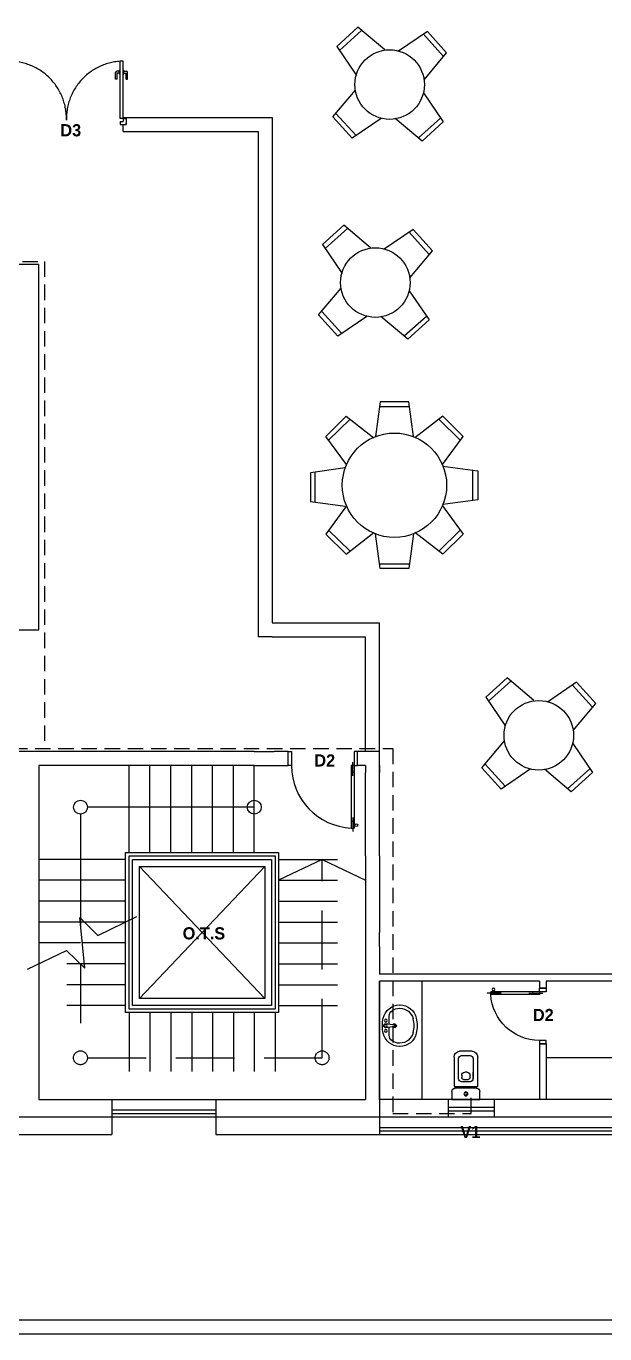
# Model space of a CAD drawing. Header units: inches. Extents: x 484217 to 497210, y -26946 to -21493.
# Drawn here: x 487246 to 487621, y -26438 to -25592 of the extents above; entities that cross this region are included whole.
import ezdxf

# ---------------------------------------------------------------- set-up
doc = ezdxf.new("R2010")
doc.units = ezdxf.units.IN
doc.header["$LTSCALE"] = 20
doc.header["$MEASUREMENT"] = 0
doc.linetypes.add('DASHED', pattern=[0.75, 0.5, -0.25])
doc.linetypes.add('HIDDEN', pattern=[9.525, 6.35, -3.175])
for name, color, linetype in [('A-DIMENSION', 4, 'Continuous'), ('A-Door', 1, 'Continuous'), ('A-FIX', 6, 'Continuous'), ('A-fixt', 6, 'Continuous'), ('A-GLASS', 4, 'Continuous'), ('A-STAIR', 1, 'Continuous'), ('A-WALL', 7, 'Continuous'), ('furniture', 4, 'Continuous'), ('I-DOORS', 104, 'Continuous'), ('I-WALL-FULL', 5, 'Continuous'), ('I-WALL-IN', 3, 'Continuous'), ('S_COULMN', 7, 'Continuous'), ('ventilation', 191, 'Continuous'), ('Water Main', 5, 'DASHED')]:
    doc.layers.add(name, color=color, linetype=linetype)
doc.layers.add('I-ANNO-TEXT', color=7, linetype='Continuous', lineweight=18)
doc.styles.add('MICRO', font='')
doc.styles.get('MICRO').set_extended_font_data('MicrogrammaSSi', bold=True)

# ---------------------------------------------------------------- blocks, each defined once
blk = doc.blocks.new('1D-L080')
at = {"layer": 'A-Door'}
for p, q in [((0.038, 0.767), (0.05, 0.767)), ((0.05, 0.1), (0.05, 0.799)), ((0.09, 0.799), (0.05, 0.799)), ((0.07, 0.649), (0.07, 0.849)), ((0.09, 0.1), (0.09, 0.799)), ((0.038, 0.751), (0.05, 0.751)), ((0.09, 0.699), (0.05, 0.699)), ((0.05, 0.2), (0.09, 0.2)), ((0.07, 0.25), (0.07, 0.05)), ((0, 0.1), (0, 0)), ((0.05, 0.1), (0, 0.1)), ((0, 0), (0.05, 0)), ((0.05, 0), (0.05, 0.1)), ((0.05, 0.1), (0.09, 0.1)), ((0.75, 0.1), (0.8, 0.1)), ((0.75, 0), (0.75, 0.1)), ((0.8, 0), (0.75, 0)), ((0.8, 0.1), (0.8, 0))]:
    blk.add_line(p, q, dxfattribs=at)
blk.add_circle((0.018, 0.759), 0.02, dxfattribs=at)
blk.add_arc((0.05, 0.1), 0.7, 0, 86.7242, dxfattribs=at)
blk = doc.blocks.new('wc01')
at = {"layer": 'A-fixt'}
for p, q in [((-0.171, 0.188), (-0.171, 0.61)), ((-0.105, 0.588), (-0.105, 0.298)), ((-0.092, 0.695), (0.09, 0.695)), ((0.061, 0.631), (-0.062, 0.631)), ((0.104, 0.298), (0.104, 0.588)), ((0.169, 0.61), (0.169, 0.188)), ((-0.105, 0.298), (-0.105, 0.391)), ((-0.017, 0.391), (0.016, 0.391)), ((-0.062, 0.255), (0.017, 0.255)), ((-0.061, 0.316), (-0.061, 0.348)), ((0.032, 0.289), (-0.034, 0.289)), ((0.023, 0.255), (0.061, 0.255)), ((0.059, 0.348), (0.059, 0.316)), ((-0.202, 0), (-0.202, 0.114)), ((0.202, 0), (-0.202, 0)), ((0.169, 0.188), (-0.171, 0.188)), ((-0.152, 0.164), (-0.152, 0.188)), ((-0.152, 0.164), (0.152, 0.164)), ((0.152, 0.164), (0.152, 0.188)), ((0.202, 0.114), (0.202, 0))]:
    blk.add_line(p, q, dxfattribs=at)
for radius in [0.0286, 0.0184]:
    blk.add_circle((0, 0.082), radius, dxfattribs=at)
for centre, radius, start, end in [((-0.085, 0.61), 0.0856, 94.9518, 180), ((-0.062, 0.588), 0.0434, 90, 180), ((0.061, 0.588), 0.0434, 0, 90), ((0.084, 0.61), 0.0854, 0, 86.0282), ((-0.017, 0.348), 0.0434, 90, 180), ((0.016, 0.348), 0.0434, 0, 90), ((-0.062, 0.298), 0.0434, 180, 270), ((-0.034, 0.316), 0.0271, 180, 270), ((0.032, 0.316), 0.0271, 270, 0), ((0.061, 0.298), 0.0434, 270, 0), ((-0.152, 0.114), 0.05, 90, 180), ((0.152, 0.114), 0.05, 360, 90)]:
    blk.add_arc(centre, radius, start, end, dxfattribs=at)
blk = doc.blocks.new('washe02')
at = {"layer": 'A-fixt'}
for p, q in [((-0.024, -0.097), (-0.136, -0.097)), ((0.136, -0.097), (0.024, -0.097)), ((-0.299, -0.247), (-0.299, -0.253)), ((-0.25, -0.247), (-0.25, -0.253)), ((0.25, -0.253), (0.25, -0.247))]:
    blk.add_line(p, q, dxfattribs=at)
for centre in [(-0.073, -0.049), (0, -0.049), (0.073, -0.049)]:
    blk.add_circle(centre, 0.0195, dxfattribs=at)
for centre, radius, start, end in [((-0.056, -0.249), 0.243, 102.5792, 179.3394), ((-0.056, -0.249), 0.195, 145.7108, 179.3394), ((-0.136, -0.195), 0.0973, 90, 145.7108), ((0, -0.5), 0.5, 90, 102.5792), ((0, -0.049), 0.0292, 0, 180), ((0.941, 0.028), 0.973, 184.5022, 191.8586), ((0, -0.172), 0.0292, 123.7169, 56.2831), ((0, -0.172), 0.0195, 136.5893, 43.4107), ((0, -0.172), 0.0114, 180, 0), ((0, -0.5), 0.5, 77.4208, 90), ((-0.941, 0.028), 0.973, 348.1414, 355.4978), ((0.056, -0.249), 0.243, 0.6606, 77.4208), ((0.136, -0.195), 0.0973, 34.2892, 90), ((0.056, -0.249), 0.195, 0.6606, 34.2892), ((-0.056, -0.251), 0.243, 180.6606, 257.4208), ((-0.056, -0.251), 0.195, 180.6606, 257.4208), ((0.056, -0.251), 0.195, 282.5792, 359.3394), ((0.056, -0.251), 0.243, 282.5792, 359.3394), ((0, -0.25), 0.299, 0, 0.6606), ((0, -0.25), 0.299, 359.3394, 360), ((0, 0), 0.5, 257.4208, 270), ((0, 0), 0.451, 257.4208, 270), ((0, 0), 0.451, 270, 282.5792), ((0, 0), 0.5, 270, 282.5792)]:
    blk.add_arc(centre, radius, start, end, dxfattribs=at)
blk = doc.blocks.new('A$C15473981')
at = {"layer": 'furniture'}
for p, q in [((-0.206, 1.198), (-0.274, 0.698)), ((-0.214, 1.129), (0.216, 1.129)), ((0.207, 1.198), (-0.206, 1.198)), ((0.276, 0.698), (0.207, 1.198)), ((-0.989, 0.702), (-0.694, 0.99)), ((-0.639, 0.947), (-0.947, 0.647)), ((-0.694, 0.99), (-0.295, 0.68)), ((0.694, 0.99), (0.295, 0.68)), ((0.639, 0.947), (0.947, 0.647)), ((0.989, 0.702), (0.694, 0.99)), ((-0.689, 0.296), (-0.989, 0.702)), ((0.689, 0.296), (0.989, 0.702)), ((-0.707, 0.249), (-1.207, 0.18)), ((-1.139, -0.241), (-1.139, 0.189)), ((0.697, 0.273), (1.197, 0.205)), ((1.128, -0.217), (1.128, 0.213)), ((1.197, 0.205), (1.197, -0.208)), ((-1.207, 0.18), (-1.207, -0.232)), ((-1.207, -0.232), (-0.707, -0.301)), ((-0.689, -0.296), (-0.989, -0.702)), ((0.689, -0.296), (0.989, -0.702)), ((1.197, -0.208), (0.697, -0.277)), ((-0.989, -0.702), (-0.694, -0.99)), ((-0.639, -0.947), (-0.947, -0.647)), ((-0.694, -0.99), (-0.295, -0.68)), ((-0.206, -1.198), (-0.274, -0.698)), ((0.276, -0.698), (0.207, -1.198)), ((0.694, -0.99), (0.295, -0.68)), ((0.639, -0.947), (0.947, -0.647)), ((0.989, -0.702), (0.694, -0.99)), ((-0.214, -1.129), (0.216, -1.129)), ((0.207, -1.198), (-0.206, -1.198))]:
    blk.add_line(p, q, dxfattribs=at)
at = {"layer": 'S_COULMN'}
blk.add_circle((0, 0), 0.75, dxfattribs=at)
blk = doc.blocks.new('A$C116E3A92')
at = {"layer": 'furniture'}
for p, q in [((-0.791, 0.392), (-1.083, 0.1)), ((-0.389, 0.087), (-0.791, 0.392)), ((-0.2, 0.09), (0.202, 0.395)), ((0.202, 0.395), (0.494, 0.104)), ((-1.04, 0.045), (-0.736, 0.349)), ((0.451, 0.049), (0.148, 0.353)), ((-1.083, 0.1), (-0.778, -0.302)), ((0.494, 0.104), (0.189, -0.299)), ((-0.789, -0.499), (-1.094, -0.901)), ((0.2, -0.502), (0.505, -0.904)), ((-1.094, -0.901), (-0.802, -1.192)), ((-0.747, -1.15), (-1.051, -0.846)), ((-0.802, -1.192), (-0.4, -0.887)), ((0.213, -1.196), (-0.189, -0.891)), ((0.159, -1.153), (0.462, -0.849)), ((0.505, -0.904), (0.213, -1.196))]:
    blk.add_line(p, q, dxfattribs=at)
at = {"layer": 'S_COULMN'}
blk.add_circle((-0.294, -0.404), 0.5, dxfattribs=at)
blk = doc.blocks.new('2D-L100')
at = {"layer": 'A-Door'}
for p, q in [((0.07, 0.949), (0.07, 1.149)), ((0.038, 1.067), (0.05, 1.067)), ((0.038, 1.051), (0.05, 1.051)), ((0.09, 1.099), (0.05, 1.099)), ((0.05, 0.2), (0.05, 1.099)), ((0.09, 0.999), (0.05, 0.999)), ((0.09, 0.2), (0.09, 1.099)), ((0.05, 0.2), (0, 0.2)), ((0, 0.2), (0, 0)), ((0.05, 0.3), (0.09, 0.3)), ((0.05, 0.2), (0.09, 0.2)), ((0.05, 0), (0.05, 0.2)), ((0.07, 0.35), (0.07, 0.15)), ((0.95, 0.2), (1, 0.2)), ((0.95, 0), (0.95, 0.2)), ((1, 0.2), (1, 0)), ((0, 0), (0.05, 0)), ((1, 0), (0.95, 0))]:
    blk.add_line(p, q, dxfattribs=at)
blk.add_circle((0.018, 1.059), 0.02, dxfattribs=at)
blk.add_arc((0.05, 0.2), 0.9, 0, 87.4527, dxfattribs=at)

msp = doc.modelspace()

# ---------------------------------------------------------------- linework, layer by layer
for p, q in [((487306.81, -25651.78, 6.93), (487306.81, -25614.91, 6.93)), ((487308.74, -25651.78, 6.93), (487308.74, -25614.84, 6.93)), ((487303.92, -25626.48, 6.93), (487303.92, -25622.14, 6.93)), ((487304.88, -25626.48, 6.93), (487303.92, -25626.48, 6.93)), ((487306.33, -25621.18, 6.93), (487304.88, -25621.18, 6.93)), ((487304.88, -25626.48, 6.93), (487304.88, -25622.63, 6.93)), ((487306.33, -25622.63, 6.93), (487304.88, -25622.63, 6.93)), ((487306.33, -25623.11, 6.93), (487306.33, -25620.7, 6.93)), ((487306.81, -25620.7, 6.93), (487306.33, -25620.7, 6.93)), ((487306.81, -25623.11, 6.93), (487306.33, -25623.11, 6.93)), ((487308.74, -25620.7, 6.93), (487309.22, -25620.7, 6.93)), ((487308.74, -25623.11, 6.93), (487309.22, -25623.11, 6.93)), ((487309.22, -25623.11, 6.93), (487309.22, -25620.7, 6.93)), ((487309.22, -25621.18, 6.93), (487310.67, -25621.18, 6.93)), ((487309.22, -25622.63, 6.93), (487310.67, -25622.63, 6.93)), ((487310.67, -25626.48, 6.93), (487310.67, -25622.63, 6.93)), ((487310.67, -25626.48, 6.93), (487311.63, -25626.48, 6.93)), ((487311.63, -25626.48, 6.93), (487311.63, -25622.14, 6.93)), ((487308.74, -25651.78, 6.93), (487306.81, -25651.78, 6.93)), ((487306.81, -25653.9, 6.93), (487308.74, -25653.9, 6.93)), ((487306.81, -25653.9, 6.93), (487306.81, -25655.83, 6.93)), ((487308.74, -25651.78, 6.93), (487310.67, -25651.78, 6.93)), ((487308.74, -25651.78, 6.93), (487308.74, -25653.9, 6.93)), ((487308.74, -25651.78, 6.93), (487308.74, -25653.9, 6.93)), ((487310.67, -25651.78, 6.93), (487310.67, -25655.83, 6.93)), ((487306.81, -25655.83, 6.93), (487310.67, -25655.83, 6.93)), ((487310.67, -25655.83, 6.93), (487310.13, -25655.83, 6.93)), ((484317.68, -26428.72, 6.93), (488304.59, -26428.72, 6.93)), ((484306.43, -26437.72, 6.93), (488316.15, -26437.72, 6.93))]:
    msp.add_line(p, q)
at = {"linetype": 'DASHED', "ltscale": 50}
for centre, start, end in [((487234.95, -25651.97, 6.93), 358.60282, 89.25501), ((487309.22, -25651.97, 6.93), 90.74499, 181.39718)]:
    msp.add_arc(centre, 37.14, start, end, dxfattribs=at)
for centre, start, end in [((487304.88, -25622.14, 6.93), 90, 180), ((487310.67, -25622.14, 6.93), 0, 90)]:
    msp.add_arc(centre, 0.964, start, end)
at = {"layer": 'A-DIMENSION', "color": 8}
for p, q in [((487835.04, -26286.22, 6.93), (487474.65, -26286.22, 6.93)), ((487301.38, -26297.47, 6.93), (487301.38, -26308.72, 6.93)), ((487368.88, -26297.47, 6.93), (487368.88, -26308.72, 6.93)), ((487474.65, -26297.47, 6.93), (487474.65, -26308.72, 6.93)), ((487098.9, -26308.72, 6.93), (487301.38, -26308.72, 6.93)), ((487368.88, -26308.72, 6.93), (487659.15, -26308.72, 6.93))]:
    msp.add_line(p, q, dxfattribs=at)
at = {"layer": 'A-FIX'}
msp.add_line((487677.15, -26259.22, 6.93), (487582.65, -26259.22, 6.93), dxfattribs=at)
at = {"layer": 'A-fixt'}
msp.add_line((487502.1, -26209.72, 6.93), (487502.1, -26286.22, 6.93), dxfattribs=at)
at = {"layer": 'A-GLASS'}
for p, q in [((487301.38, -26286.22, 6.93), (487368.88, -26286.22, 6.93)), ((487301.38, -26292.97, 6.93), (487368.88, -26292.97, 6.93)), ((487301.38, -26295.22, 6.93), (487368.88, -26295.22, 6.93)), ((487301.38, -26297.47, 6.93), (487368.88, -26297.47, 6.93)), ((487474.65, -26297.47, 6.93), (487835.04, -26297.47, 6.93)), ((487474.65, -26304.22, 6.93), (487835.04, -26304.22, 6.93)), ((487474.65, -26306.47, 6.93), (487835.04, -26306.47, 6.93)), ((487474.65, -26308.72, 6.93), (487835.04, -26308.72, 6.93))]:
    msp.add_line(p, q, dxfattribs=at)
at = {"layer": 'A-STAIR'}
for p, q in [((487312.65, -26126.47, 6.93), (487312.65, -26070.22, 6.93)), ((487326.15, -26126.47, 6.93), (487326.15, -26070.22, 6.93)), ((487339.65, -26126.47, 6.93), (487339.65, -26070.22, 6.93)), ((487353.15, -26126.47, 6.93), (487353.15, -26070.22, 6.93)), ((487366.65, -26126.47, 6.93), (487366.65, -26070.22, 6.93)), ((487380.15, -26126.47, 6.93), (487380.15, -26070.22, 6.93)), ((487393.65, -26126.47, 6.93), (487393.65, -26070.22, 6.93)), ((487310.4, -26130.97, 6.93), (487254.15, -26130.97, 6.93)), ((487310.4, -26144.47, 6.93), (487254.15, -26144.47, 6.93)), ((487310.4, -26157.97, 6.93), (487254.15, -26157.97, 6.93)), ((487310.4, -26171.47, 6.93), (487254.15, -26171.47, 6.93)), ((487281.15, -26184.97, 6.93), (487254.15, -26184.97, 6.93))]:
    msp.add_line(p, q, dxfattribs=at)
at = {"layer": 'A-STAIR', "color": 8, "linetype": 'HIDDEN'}
for p, q in [((487319.4, -26135.47, 6.93), (487400.4, -26220.97, 6.93)), ((487319.4, -26220.97, 6.93), (487400.4, -26135.47, 6.93))]:
    msp.add_line(p, q, dxfattribs=at)
at = {"layer": 'A-STAIR', "linetype": 'HIDDEN', "ltscale": 0.3}
for p, q in [((487409.4, -26130.97, 6.93), (487465.65, -26130.97, 6.93)), ((487437.53, -26259.22, 6.93), (487437.53, -26130.97, 6.93)), ((487437.53, -26130.97, 6.93), (487465.65, -26144.47, 6.93)), ((487409.4, -26144.47, 6.93), (487465.65, -26144.47, 6.93)), ((487409.4, -26157.97, 6.93), (487465.65, -26157.97, 6.93)), ((487409.4, -26171.47, 6.93), (487465.65, -26171.47, 6.93)), ((487310.4, -26184.97, 6.93), (487282.28, -26184.97, 6.93)), ((487409.4, -26184.97, 6.93), (487465.65, -26184.97, 6.93)), ((487310.4, -26198.47, 6.93), (487254.15, -26198.47, 6.93)), ((487409.4, -26198.47, 6.93), (487465.65, -26198.47, 6.93)), ((487310.4, -26211.97, 6.93), (487254.15, -26211.97, 6.93)), ((487409.4, -26211.97, 6.93), (487465.65, -26211.97, 6.93)), ((487310.4, -26225.47, 6.93), (487254.15, -26225.47, 6.93)), ((487409.4, -26225.47, 6.93), (487465.65, -26225.47, 6.93)), ((487312.65, -26229.97, 6.93), (487312.65, -26286.22, 6.93)), ((487326.15, -26229.97, 6.93), (487326.15, -26286.22, 6.93)), ((487339.65, -26229.97, 6.93), (487339.65, -26286.22, 6.93)), ((487353.15, -26229.97, 6.93), (487353.15, -26286.22, 6.93)), ((487366.65, -26229.97, 6.93), (487366.65, -26286.22, 6.93)), ((487380.15, -26229.97, 6.93), (487380.15, -26286.22, 6.93)), ((487393.65, -26229.97, 6.93), (487393.65, -26286.22, 6.93)), ((487407.15, -26229.97, 6.93), (487407.15, -26286.22, 6.93)), ((487285.65, -26259.22, 6.93), (487437.53, -26259.22, 6.93))]:
    msp.add_line(p, q, dxfattribs=at)
at = {"layer": 'A-STAIR', "elevation": 6.93}
for points in [[(487281.15, -26101.72), (487281.15, -26173.58)], [(487393.65, -26097.22), (487285.65, -26097.22)], [(487246.85, -26201.98), (487272.14, -26189.84), (487283.9, -26201.34), (487280.66, -26168.6), (487292.42, -26180.1), (487317.71, -26167.97)]]:
    msp.add_lwpolyline(points, dxfattribs=at)
for points in [[(487409.4, -26126.47), (487409.4, -26229.97), (487310.4, -26229.97), (487310.4, -26126.47)], [(487407.15, -26128.72), (487407.15, -26227.72), (487312.65, -26227.72), (487312.65, -26128.72)], [(487404.9, -26130.97), (487404.9, -26225.47), (487314.9, -26225.47), (487314.9, -26130.97)], [(487400.4, -26135.47), (487400.4, -26220.97), (487319.4, -26220.97), (487319.4, -26135.47)]]:
    msp.add_lwpolyline(points, close=True, dxfattribs=at)
at = {"layer": 'A-STAIR', "linetype": 'HIDDEN', "ltscale": 0.3, "elevation": 6.93}
for points in [[(487437.53, -26130.97), (487409.4, -26144.47)], [(487281.15, -26198.66), (487281.15, -26254.72)]]:
    msp.add_lwpolyline(points, dxfattribs=at)
at = {"layer": 'A-STAIR'}
for centre in [(487281.15, -26097.22, 6.93), (487393.65, -26097.22, 6.93)]:
    msp.add_circle(centre, 4.5, dxfattribs=at)
at = {"layer": 'A-STAIR', "linetype": 'HIDDEN', "ltscale": 0.3}
for centre in [(487281.15, -26259.22, 6.93), (487437.53, -26259.22, 6.93)]:
    msp.add_circle(centre, 4.5, dxfattribs=at)
at = {"layer": 'A-WALL'}
for p, q in [((487393.65, -26070.22, 6.93), (487254.15, -26070.22, 6.93)), ((487254.15, -26070.22, 6.93), (487254.15, -26263.72, 6.93)), ((487465.65, -26070.22, 6.93), (487460.49, -26070.22, 6.93)), ((487465.65, -26070.22, 6.93), (487465.65, -26074.72, 6.93)), ((487474.65, -26070.22, 6.93), (487474.65, -26074.72, 6.93)), ((487254.15, -26092.72, 6.93), (487254.15, -26286.22, 6.93)), ((487254.15, -26092.72, 6.93), (487254.15, -26286.22, 6.93)), ((487474.65, -26209.72, 6.93), (487474.65, -26286.22, 6.93)), ((487474.65, -26286.22, 6.93), (487474.65, -26209.72, 6.93))]:
    msp.add_line(p, q, dxfattribs=at)
at = {"layer": 'I-WALL-FULL'}
for p, q in [((487254.15, -25746.22, 6.93), (487209.15, -25746.22, 6.93)), ((487254.15, -25982.47, 6.93), (487254.15, -25746.22, 6.93)), ((487110.15, -25982.47, 6.93), (487254.15, -25982.47, 6.93)), ((487393.65, -26061.22, 6.93), (487164.15, -26061.22, 6.93)), ((487393.65, -26061.22, 6.93), (487406.49, -26061.22, 6.93)), ((487415.49, -26061.22, 6.93), (487406.49, -26061.22, 6.93)), ((487415.49, -26070.22, 6.93), (487415.49, -26061.22, 6.93)), ((487474.65, -26061.22, 6.93), (487460.49, -26061.22, 6.93)), ((487460.49, -26070.22, 6.93), (487460.49, -26061.22, 6.93)), ((487474.65, -26070.22, 6.93), (487474.65, -26061.22, 6.93)), ((487393.65, -26070.22, 6.93), (487254.15, -26070.22, 6.93)), ((487393.65, -26070.22, 6.93), (487406.49, -26070.22, 6.93)), ((487406.49, -26070.22, 6.93), (487415.49, -26070.22, 6.93)), ((487465.65, -26070.22, 6.93), (487460.49, -26070.22, 6.93)), ((487465.65, -26070.22, 6.93), (487460.49, -26070.22, 6.93)), ((487465.65, -26070.22, 6.93), (487465.65, -26074.72, 6.93)), ((487465.65, -26128.72, 6.93), (487465.65, -26074.72, 6.93)), ((487474.65, -26074.72, 6.93), (487474.65, -26070.22, 6.93)), ((487474.65, -26128.72, 6.93), (487474.65, -26074.72, 6.93)), ((487465.65, -26128.72, 6.93), (487465.65, -26286.22, 6.93)), ((487474.65, -26128.72, 6.93), (487474.65, -26178.21, 6.93)), ((487474.65, -26187.21, 6.93), (487474.65, -26178.21, 6.93)), ((487474.65, -26187.21, 6.93), (487474.65, -26205.22, 6.93)), ((487659.15, -26205.22, 6.93), (487474.65, -26205.22, 6.93)), ((487578.15, -26209.72, 6.93), (487474.65, -26209.72, 6.93)), ((487474.65, -26209.72, 6.93), (487474.65, -26297.47, 6.93)), ((487578.15, -26209.72, 6.93), (487578.15, -26214.22, 6.93)), ((487582.65, -26209.72, 6.93), (487582.65, -26214.22, 6.93)), ((487677.15, -26209.72, 6.93), (487582.65, -26209.72, 6.93)), ((487582.65, -26214.22, 6.93), (487578.15, -26214.22, 6.93)), ((487578.15, -26250.22, 6.93), (487578.15, -26286.22, 6.93)), ((487582.65, -26250.22, 6.93), (487578.15, -26250.22, 6.93)), ((487582.65, -26250.22, 6.93), (487582.65, -26286.22, 6.93)), ((487254.15, -26286.22, 6.93), (487301.38, -26286.22, 6.93)), ((487301.38, -26286.22, 6.93), (487301.38, -26297.47, 6.93)), ((487368.88, -26286.22, 6.93), (487465.65, -26286.22, 6.93)), ((487368.88, -26286.22, 6.93), (487368.88, -26297.47, 6.93)), ((487098.9, -26297.47, 6.93), (487301.38, -26297.47, 6.93)), ((487368.88, -26297.47, 6.93), (487659.15, -26297.47, 6.93))]:
    msp.add_line(p, q, dxfattribs=at)
at = {"layer": 'I-WALL-FULL', "elevation": 6.93}
msp.add_lwpolyline([(487474.65, -26178.21), (487474.65, -26178.21), (487474.58, -26178.21)], dxfattribs=at)
at = {"layer": 'I-WALL-IN'}
for p, q in [((487308.74, -25651.33, 6.93), (487405.17, -25651.33, 6.93)), ((487308.74, -25651.78, 6.93), (487308.74, -25651.33, 6.93)), ((487308.74, -25660.33, 6.93), (487308.74, -25655.83, 6.93)), ((487308.74, -25660.33, 6.93), (487396.17, -25660.33, 6.93)), ((487396.17, -25977.97, 6.93), (487396.17, -25986.97, 6.93)), ((487474.65, -26061.22, 6.93), (487474.65, -25977.97, 6.93)), ((487405.17, -25986.97, 6.93), (487396.17, -25986.97, 6.93)), ((487465.65, -26061.22, 6.93), (487465.65, -25986.97, 6.93))]:
    msp.add_line(p, q, dxfattribs=at)
at = {"layer": 'I-WALL-IN', "elevation": 6.93}
for points in [[(487405.17, -25651.33), (487405.17, -25977.97)], [(487396.17, -25660.33), (487396.17, -25977.97)], [(487405.17, -25977.97), (487474.65, -25977.97)], [(487405.17, -25986.97), (487465.65, -25986.97)]]:
    msp.add_lwpolyline(points, dxfattribs=at)
at = {"layer": 'ventilation'}
for p, q in [((487519.03, -26286.22, 6.93), (487519.03, -26297.47, 6.93)), ((487549.03, -26286.22, 6.93), (487519.03, -26286.22, 6.93)), ((487549.03, -26297.47, 6.93), (487549.03, -26286.22, 6.93)), ((487519.03, -26291.15), (487549.03, -26291.15)), ((487549.03, -26293.64), (487519.03, -26293.64)), ((487519.03, -26297.47, 6.93), (487549.03, -26297.47, 6.93))]:
    msp.add_line(p, q, dxfattribs=at)
at = {"layer": 'Water Main'}
for p, q in [((486898.61, -25744.31, 10.35), (487257.84, -25744.31, 10.35)), ((487257.84, -25744.31, 10.35), (487257.84, -26059.33, 10.35)), ((487221.82, -26059.33, 10.35), (487483.33, -26059.33, 10.35)), ((487483.33, -26059.33, 10.35), (487483.33, -26295.15, 10.35)), ((487534.03, -26295.15, 10.35), (487534.03, -26283.55, 10.35)), ((487483.33, -26295.15, 10.35), (487534.03, -26295.15, 10.35))]:
    msp.add_line(p, q, dxfattribs=at)

# ---------------------------------------------------------------- block references
at = {"xscale": 45, "yscale": 45, "zscale": 45}
msp.add_blockref('A$C15473981', (487484.37, -25889, 3.81), dxfattribs=at)
at = {"layer": 'A-Door', "xscale": -45, "yscale": 45, "zscale": 45, "rotation": 90}
msp.add_blockref('1D-L080', (487582.65, -26214.22, 6.93), dxfattribs=at)
at = {"layer": 'A-fixt', "xscale": -45, "yscale": 45, "zscale": 45, "rotation": 90}
msp.add_blockref('washe02', (487476.55, -26238.49, 6.93), dxfattribs=at)
at = {"layer": 'A-fixt', "xscale": -45, "yscale": 45, "zscale": 45}
msp.add_blockref('wc01', (487530.57, -26286.22, 6.93), dxfattribs=at)
at = {"layer": 'I-DOORS', "xscale": 45, "yscale": 45, "zscale": 45, "rotation": 180}
msp.add_blockref('2D-L100', (487460.49, -26061.22, 6.93), dxfattribs=at)
at = {"layer": 'S_COULMN', "xscale": 45.00000000000062, "yscale": 45.00000000000062, "zscale": 45.00000000000062, "rotation": 267.0503325455494}
for p in [(487498.71, -25644.08, 3.81), (487489.49, -25772.11, 3.81), (487595.25, -26064.86, 3.81)]:
    msp.add_blockref('A$C116E3A92', p, dxfattribs=at)

# ---------------------------------------------------------------- texts
at = {"layer": 'I-ANNO-TEXT', "style": 'MICRO'}
msp.add_text('O.T.S', height=7.875, dxfattribs=at).set_placement((487347.31, -26182.68, 6.93))
at = {"layer": 'I-ANNO-TEXT', "char_height": 7.875, "attachment_point": 1, "style": 'MICRO'}
for s, insert in [('{\\fBahnschrift Light|b1|i0|c0|p34;D3}', (487268.16, -25655.53, 6.93)), ('{\\fBahnschrift Light|b1|i0|c0|p34;D2}', (487432.52, -26063.03, 6.93)), ('{\\fBahnschrift Light|b1|i0|c0|p34;D2}', (487573.97, -26227.6, 6.93)), ('{\\fBahnschrift Light|b1|i0|c0|p34;V1}', (487527.04, -26303.31, 6.93))]:
    msp.add_mtext_dynamic_manual_height_columns(s, width=7.4099, gutter_width=1.5, heights=[0], dxfattribs=dict(at, insert=insert))

doc.saveas('drawing.dxf')
